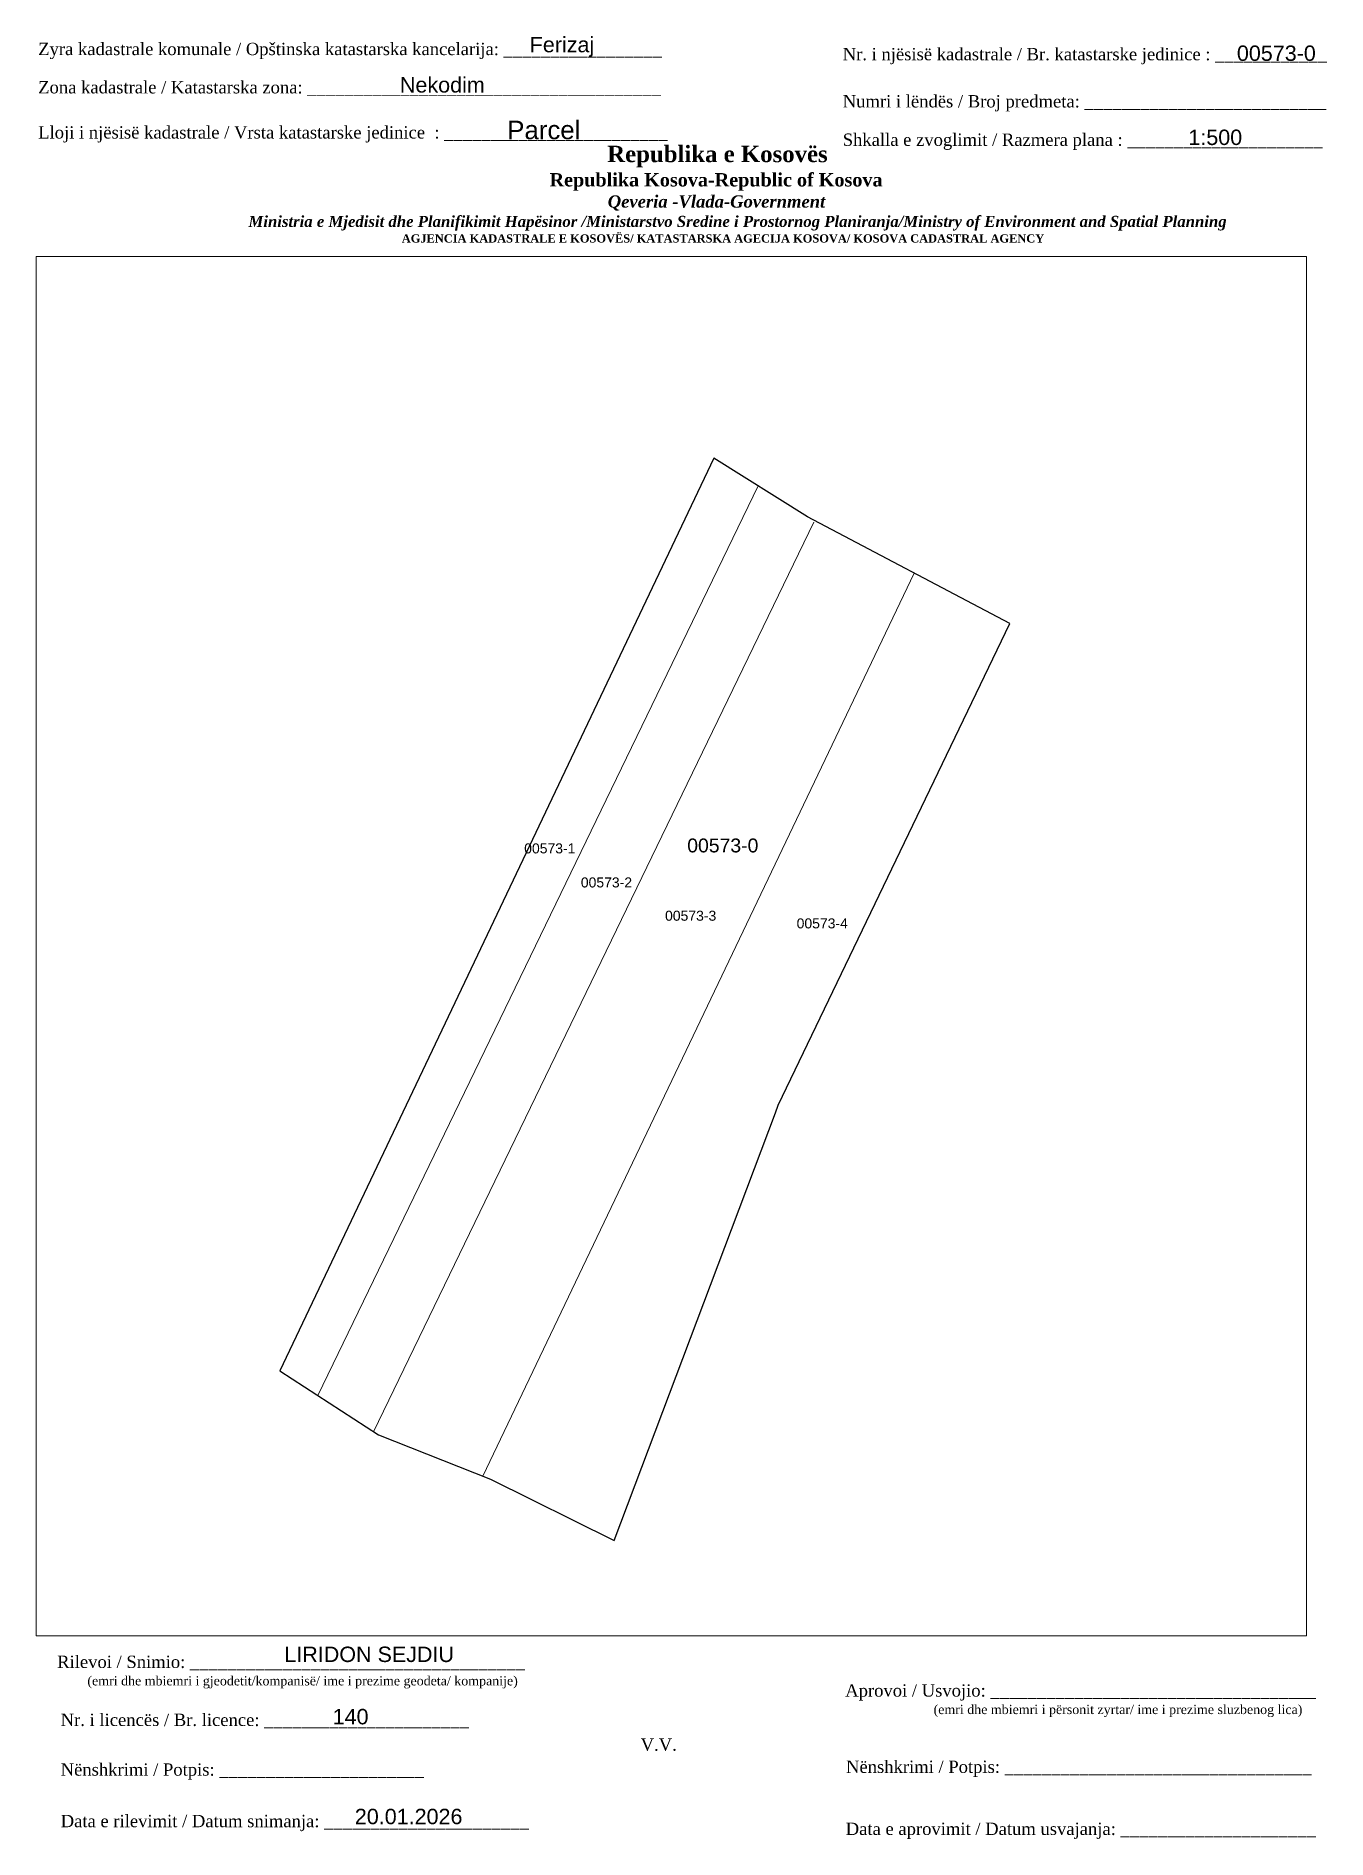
# Paper-space layout '1' of a CAD drawing. Header units: metres, sheet in millimetres. Extents: x 1 to 211, y 1 to 293.
# The model-space entities are those that its viewports show. They can reach past a viewport. Long polylines and large blocks are cut down to what shows.
import ezdxf

# ---------------------------------------------------------------- set-up
doc = ezdxf.new("R2010")
doc.units = ezdxf.units.M
doc.layers.get('0').update_dxf_attribs({"lineweight": 0})
for name, color, linetype, lineweight in [('Korniza e jashtme', 7, 'Continuous', 0), ('mungese nr', 1, 'Continuous', 0), ('mungese parc matjet', 1, 'Continuous', 0), ('Nr Parceles Baze', 7, 'Continuous', 0), ('Parcela Baze', 7, 'Continuous', 0)]:
    doc.layers.add(name, color=color, linetype=linetype, lineweight=lineweight)
doc.styles.get("Standard").update_dxf_attribs({"font": 'arial.ttf'})

msp = doc.modelspace()

# ---------------------------------------------------------------- linework, layer by layer
at = {"layer": 'mungese parc matjet', "flags": 128}
for points in [[(7514434.183, 4690457.667), (7514354.884, 4690293.816)], [(7514444.219, 4690451.126), (7514364.927, 4690287.288)], [(7514462.33, 4690441.936), (7514384.61, 4690279.293)]]:
    msp.add_lwpolyline(points, dxfattribs=at)
at = {"layer": 'Parcela Baze', "lineweight": -3, "flags": 128}
msp.add_lwpolyline([(7514479.51, 4690432.885), (7514443.076, 4690452.081), (7514426.231, 4690462.661), (7514348.068, 4690298.246), (7514365.807, 4690286.716), (7514386.009, 4690278.741), (7514408.301, 4690267.682), (7514429.41, 4690323.74), (7514433.531, 4690334.693), (7514437.31, 4690344.735), (7514437.822, 4690346.096)], close=True, dxfattribs=at)

# ---------------------------------------------------------------- texts
at = {"layer": 'mungese nr', "color": 8}
for s, p in [('00573-1', (7514392.072, 4690391.474)), ('00573-2', (7514402.272, 4690385.343)), ('00573-3', (7514417.438, 4690379.345)), ('00573-4', (7514441.136, 4690377.966))]:
    msp.add_text(s, height=1.8, dxfattribs=at).set_placement(p)
at = {"layer": 'Nr Parceles Baze', "lineweight": -3}
msp.add_text('00573-0', height=2.5, dxfattribs=at).set_placement((7514421.433, 4690391.654))

psp = doc.layouts.new('1')

# ---------------------------------------------------------------- texts
for s, p in [('00573-0', (195.99, 289.34)), ('Nekodim', (60.07, 284.2)), ('LIRIDON SEJDIU ', (41.3, 29.28)), ('140', (49.15, 19.16)), ('20.01.2026', (52.75, 2.94))]:
    psp.add_text(s, height=2.5).set_placement(p)
for s, insert, char_height, width, attachment_point in [('Ferizaj', (86.39, 291.61), 2.5, 9.9735, 5), ('{\\fTimes New Roman|b0|i0|c0|p18;Zyra kadastrale komunale / Opštinska katastarska kancelarija: _________________}', (1.33, 292.28), 2, 100.6873, 1), ('{\\fTimes New Roman|b0|i0|c0|p18;Nr. i njësisë kadastrale / Br. katastarske jedinice : ____________}', (131.98, 291.44), 2, 79.9484, 1), ('{\\fTimes New Roman|b0|i0|c0|p18;Zona kadastrale / Katastarska zona: ______________________________________}', (1.33, 286.06), 2, 100.6873, 1), ('{\\fTimes New Roman|b0|i0|c0|p18;Numri i lëndës / Broj predmeta: __________________________}', (131.98, 283.78), 2, 79.9484, 1), ('{\\fTimes New Roman|b0|i0|c0|p18;Lloji i njësisë kadastrale / Vrsta katastarske jedinice  : ________________________}', (1.33, 278.73), 2, 100.6873, 1), ('{\\fArial|b0|i0|c0|p34;Parcel}', (83.44, 278.1), 3, 11.2939, 5), ('1:500', (192.48, 276.91), 2.5, 10.1784, 5), ('\\pi77.297;{\\fBook Antiqua|b1|i0|c0|p18;\\H1.333x;Republika e Kosovës\\fTimes New Roman|b1|i0|c0|p18;\\P\\pi67.927;\\fBook Antiqua|b1|i0|c0|p18;\\H0.8125x;Republika Kosova-Republic of Kosova\\fTimes New Roman|b1|i0|c0|p18;\\P\\pi77.378;\\fBook Antiqua|b1|i1|c0|p18;\\H0.9233x;Qeveria -Vlada-Government \\P\\pi13.032,l6,t23.033;\\fTimes New Roman|b1|i1|c0|p18;\\H0.9x;Ministria e Mjedisit dhe Planifikimit Hapësinor /Ministarstvo Sredine i Prostornog Planiranja/Ministry of Environment and Spatial Planning\\P\\pi43.931,l0,tz;\\fBook Antiqua|b1|i0|c0|p18;\\H0.7406x;AGJENCIA KADASTRALE E KOSOVËS/ KATASTARSKA AGECIJA KOSOVA/ KOSOVA CADASTRAL AGENCY}', (16.44, 275.56), 2, 191.8237, 1), ('{\\fTimes New Roman|b0|i0|c0|p18;Shkalla e zvoglimit / Razmera plana : _____________________}', (131.98, 277.54), 2, 79.9484, 1), ('{\\fTimes New Roman|b0|i0|c0|p18;Rilevoi / Snimio: ____________________________________\\P     \\H0.75x;(emri dhe mbiemri i gjeodetit/kompanisë/ ime i prezime geodeta/ kompanije)}', (42.38, 27.65), 2, 74.7958, 5), ('{\\fTimes New Roman|b0|i0|c0|p18; Aprovoi / Usvojio: ___________________________________\\P                    \\H0.75x;(emri dhe mbiemri i përsonit zyrtar/ ime i prezime sluzbenog lica)}', (131.63, 25.66), 2, 83.344, 1), ('{\\fTimes New Roman|b0|i0|c0|p18;Nr. i licencës / Br. licence: ______________________\\P                                }', (4.98, 20.89), 2, 83.344, 1), ('{\\fTimes New Roman|b0|i0|c0|p18;V.V.                                 }', (102.1, 15.84), 2, 5.7076, 5), ('{\\fTimes New Roman|b0|i0|c0|p18;Nënshkrimi / Potpis: ______________________\\P                                 }', (4.98, 12.82), 2, 83.344, 1), ('{\\fTimes New Roman|b0|i0|c0|p18; Nënshkrimi / Potpis: _________________________________}', (131.76, 13.27), 2, 83.344, 1), ('{\\fTimes New Roman|b0|i0|c0|p18;Data e rilevimit / Datum snimanja: ______________________\\P                                 }', (4.98, 4.45), 2, 83.344, 1), ('{\\fTimes New Roman|b0|i0|c0|p18; Data e aprovimit / Datum usvajanja: _____________________}', (131.71, 3.19), 2, 83.344, 1)]:
    psp.add_mtext(s, dxfattribs=dict(insert=insert, char_height=char_height, width=width, attachment_point=attachment_point))

# ---------------------------------------------------------------- viewports
at = {"layer": 'Korniza e jashtme', "view_target_point": (370776.427, 310629.57)}
psp.add_viewport(center=(104.15, 145.57), size=(206.33, 224.047), view_center_point=(7143642.146, 4379745.214), view_height=248.4671, dxfattribs=at)

doc.saveas('drawing.dxf')
